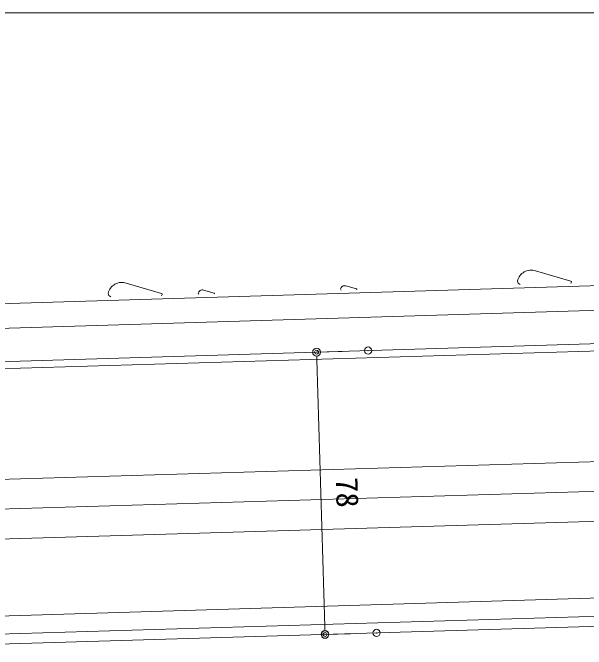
# Model space of a CAD drawing. Units: millimetres, scale not verified. Extents: x -1262 to 1261, y -891 to 891.
# Drawn here: x 618 to 776.4, y -25.2 to 150.6 of the extents above; entities that cross this region are included whole.
import ezdxf
from ezdxf.enums import TextEntityAlignment as Align

# ---------------------------------------------------------------- set-up
doc = ezdxf.new("R2010")
doc.units = ezdxf.units.MM
doc.header["$LTSCALE"] = 4
doc.header["$PDMODE"] = 32
doc.header["$PDSIZE"] = 2
for name, color, linetype, lineweight in [('0-0_0', 3, 'Continuous', 18), ('0-1_CSLAYER2', 7, 'Continuous', 18), ('0-2_金物', 6, 'Continuous', 18), ('0-4_Defpoints', 7, 'Continuous', 18)]:
    doc.layers.add(name, color=color, linetype=linetype, lineweight=lineweight)
doc.styles.add('ＭＳ ゴシック', font='')
doc.styles.get('ＭＳ ゴシック').set_extended_font_data('MS Gothic')

# ---------------------------------------------------------------- blocks, each defined once
blk = doc.blocks.new('BLKF0074')
at = {"layer": '0-2_金物', "color": 5}
blk.add_line((366.756, 230.648), (369.24, 231.372), dxfattribs=at)
for centre, radius, start, end in [((369.545, 230.434), 0.986, 12.6558, 108.0464), ((366.777, 230.575), 0.0764, 106.2399, 268.2816), ((370.251, 230.655), 0.257, 286.6417, 358.8245)]:
    blk.add_arc(centre, radius, start, end, dxfattribs=at)
blk = doc.blocks.new('BLKF0076')
at = {"layer": '0-2_金物', "color": 5}
blk.add_line((381.839, 230.091), (382.584, 230.308), dxfattribs=at)
for centre, radius, start, end in [((381.845, 230.069), 0.0229, 106.2399, 268.2816), ((382.676, 230.027), 0.296, 12.6558, 108.0464), ((382.887, 230.093), 0.0771, 286.6417, 358.8245)]:
    blk.add_arc(centre, radius, start, end, dxfattribs=at)
blk = doc.blocks.new('BLKF0077')
at = {"layer": '0-2_金物', "color": 5}
blk.add_line((395.554, 229.784), (398.038, 230.508), dxfattribs=at)
for centre, radius, start, end in [((398.343, 229.57), 0.986, 12.6558, 108.0464), ((395.575, 229.711), 0.0764, 106.2399, 268.2816), ((399.048, 229.791), 0.257, 286.6417, 358.8245)]:
    blk.add_arc(centre, radius, start, end, dxfattribs=at)
blk = doc.blocks.new('BLKF0081')
at = {"layer": '0-2_金物', "color": 5}
blk.add_line((391.851, 229.791), (392.596, 230.008), dxfattribs=at)
for centre, radius, start, end in [((391.857, 229.769), 0.0229, 106.2399, 268.2816), ((392.688, 229.726), 0.296, 12.6558, 108.0464), ((392.899, 229.793), 0.0771, 286.6417, 358.8245)]:
    blk.add_arc(centre, radius, start, end, dxfattribs=at)
blk = doc.blocks.new('_Origin2')
at = {"layer": '0-0_0', "color": 7, "lineweight": 9}
blk.add_line((-0.5, 0), (-1, 0), dxfattribs=at)
for radius in [0.5, 0.25]:
    blk.add_circle((0, 0), radius, dxfattribs=at)
blk = doc.blocks.new('D172')
at = {"layer": '0-1_CSLAYER2', "lineweight": 9}
for p, q in [((6172.398, 851.597), (6165.359, 851.386)), ((6165.424, 849.227), (6167.633, 775.58)), ((6174.737, 773.632), (6167.698, 773.421))]:
    blk.add_line(p, q, dxfattribs=at)
at = {"layer": '0-4_Defpoints'}
for p in [(6179.594, 851.813), (6181.933, 773.848), (6167.698, 773.421)]:
    blk.add_point(p, dxfattribs=at)
at = {"layer": '0-1_CSLAYER2', "xscale": 2.16, "yscale": 2.16}
for p, rotation in [((6165.359, 851.386), 91.71836), ((6167.698, 773.421), 271.71836)]:
    blk.add_blockref('_Origin2', p, dxfattribs=dict(at, rotation=rotation))
at = {"layer": '0-1_CSLAYER2', "style": 'ＭＳ ゴシック'}
blk.add_text('78', height=6.158, rotation=271.718, dxfattribs=at).set_placement((6168.802, 816.673), align=Align.BOTTOM_LEFT)
blk = doc.blocks.new('D263')
at = {"layer": '0-1_CSLAYER2', "lineweight": 9}
blk.add_line((5625.136, 945.118), (6343.88, 945.118), dxfattribs=at)

msp = doc.modelspace()

# ---------------------------------------------------------------- linework, layer by layer
at = {"layer": '0-1_CSLAYER2'}
for p, q in [((568.052, 68.819), (866.653, 77.777)), ((568.052, 62.016), (866.857, 70.98))]:
    msp.add_line(p, q, dxfattribs=at)
at = {"layer": '0-1_CSLAYER2', "color": 3}
for p, q in [((568.052, 52.811), (831.245, 60.707)), ((568.052, 50.811), (831.305, 58.708)), ((568.052, 20.297), (832.219, 28.222)), ((568.052, 12.093), (832.465, 20.025)), ((568.052, 3.789), (832.714, 11.729)), ((568.052, -17.42), (833.35, -9.461)), ((568.052, -22.422), (833.5, -14.459)), ((568.052, -25.224), (833.584, -17.258))]:
    msp.add_line(p, q, dxfattribs=at)

# ---------------------------------------------------------------- block references
at = {"layer": '0-0_0', "xscale": -3.927273, "yscale": 3.927273}
for name in ['BLKF0074', 'BLKF0077', 'BLKF0081', 'BLKF0076']:
    msp.add_blockref(name, (2212.525, -829.36), dxfattribs=at)
at = {"layer": '0-1_CSLAYER2'}
for name in ['D263', 'D172']:
    msp.add_blockref(name, (-5463.443, -794.558), dxfattribs=at)

doc.saveas('drawing.dxf')
